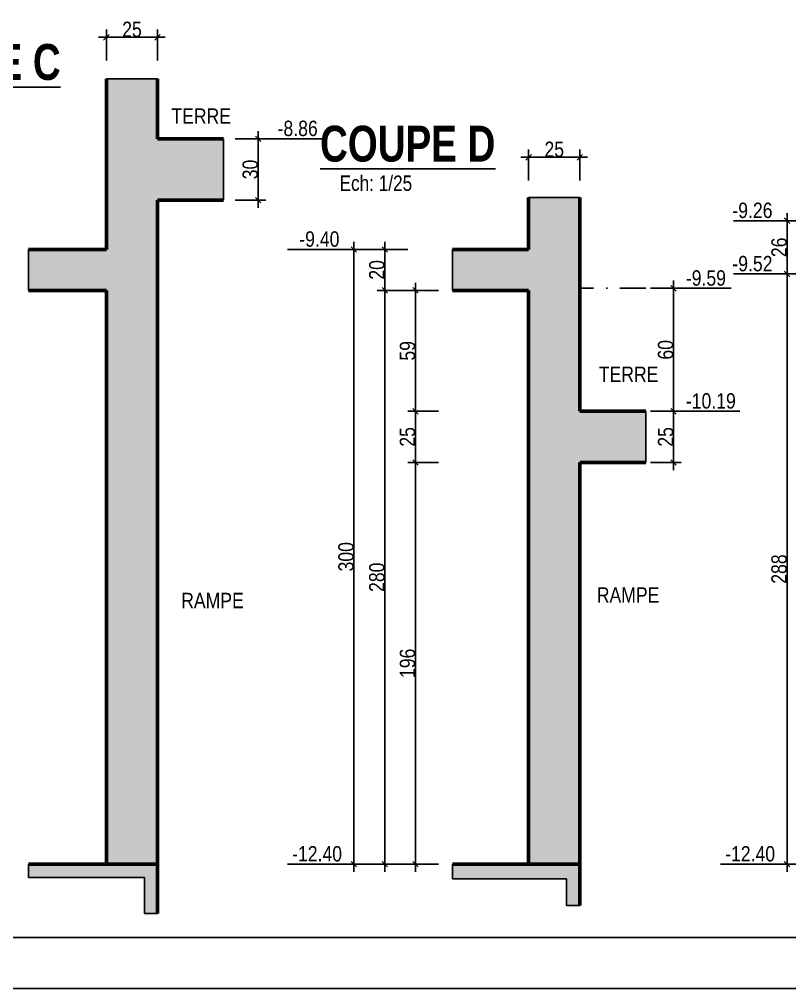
# Model space of a CAD drawing. Header units: millimetres. Extents: x 0 to 22237, y -21919 to -17719.
# Drawn here: x 13523 to 14275, y -21919 to -20973 of the extents above; entities that cross this region are included whole.
import ezdxf
from ezdxf.enums import TextEntityAlignment as Align

# ---------------------------------------------------------------- set-up
doc = ezdxf.new("R2010")
doc.units = ezdxf.units.MM
doc.linetypes.add('TIRETPTX2', pattern=[50.8, 25.4, -12.7, 0, -12.7])
for name, color, linetype in [('01-Cad  2', 1, 'Continuous'), ('01_cote_gen', 4, 'Continuous'), ('01_linteaux', 2, 'Continuous'), ('01_poch_BN', 9, 'Continuous'), ('01_poch_murs', 253, 'Continuous'), ('01_texte', 230, 'Continuous'), ('AA_COTES', 2, 'Continuous')]:
    doc.layers.add(name, color=color, linetype=linetype)
doc.layers.add('01_murs_coup', color=5, linetype='Continuous', lineweight=60)
doc.styles.add('ARIAL NA', font='ARIALN.TTF')
doc.styles.add('impact', font='impact.ttf')
doc.styles.add('MATTE_TXT', font='arial.ttf')
doc.styles.add('STYLE2', font='ARIALN.TTF')
doc.dimstyles.new('JB25', dxfattribs={"dimscale": 0.1, "dimtxt": 150, "dimasz": 15, "dimexe": 0.1, "dimexo": 0.1, "dimgap": 0.09, "dimtad": 1, "dimdec": 1, "dimlfac": 0.5, "dimdsep": 46, "dimtxsty": 'STYLE2', "dimblk1": 'BOND_G', "dimblk2": 'BOND_D', "dimsah": 1, "dimcen": 1.5, "dimdle": 0.01, "dimse1": 1, "dimse2": 1, "dimclrd": 4, "dimclre": 2, "dimclrt": 6, "dimazin": 2, "dimtfac": 2.333333, "dimtdec": 1, "dimtix": 1, "dimtmove": 2, "dimatfit": 3, "dimldrblk": 'BOND_G', "dimfxl": 1, "dimtolj": 1, "dimtzin": 0, "dimarcsym": 0})

# ---------------------------------------------------------------- blocks, each defined once
blk = doc.blocks.new('BOND_G')
at = {"layer": 'AA_COTES', "color": 0}
for p, q in [((0, -5), (0, 15)), ((5, 0), (-5, 0)), ((1.77, 1.77), (-1.77, -1.77))]:
    blk.add_line(p, q, dxfattribs=at)
blk = doc.blocks.new('BOND_D')
at = {"layer": 'AA_COTES', "color": 0}
for p, q in [((5, 0), (-5, 0)), ((-1.77, -1.77), (1.77, 1.77)), ((0, 5), (0, -15))]:
    blk.add_line(p, q, dxfattribs=at)
blk = doc.blocks.new('*D2918')
at = {"layer": '01_cote_gen', "color": 4, "lineweight": -2, "transparency": 16777216}
blk.add_line((13471.61, -21236), (13471.61, -21199), dxfattribs=at)
at = {"layer": 'Defpoints', "color": 0, "transparency": 16777216}
for p in [(13471.61, -21197.5), (13542.15, -21197.5), (13542.15, -21237.5)]:
    blk.add_point(p, dxfattribs=at)
at = {"layer": '01_cote_gen', "color": 4, "lineweight": -2, "transparency": 16777216, "xscale": 1.5, "yscale": 1.5, "zscale": 1.5}
for name, p, rotation in [('BOND_D', (13471.61, -21197.5), 90), ('BOND_G', (13471.61, -21237.5), 270)]:
    blk.add_blockref(name, p, dxfattribs=dict(at, rotation=rotation))
at = {"layer": '01_cote_gen', "color": 6, "transparency": 16777216, "insert": (13463.94, -21217.5), "char_height": 15, "attachment_point": 5, "rotation": 90, "style": 'STYLE2'}
blk.add_mtext('\\A1;20', dxfattribs=at)
blk = doc.blocks.new('*D2920')
at = {"layer": '01_cote_gen', "color": 4, "lineweight": -2, "transparency": 16777216}
blk.add_line((13609.8, -20990.52), (13656.8, -20990.52), dxfattribs=at)
at = {"layer": 'Defpoints', "color": 0, "transparency": 16777216}
for p in [(13658.3, -20990.52), (13608.3, -21030.93, 9.99), (13658.3, -21030.93, 9.99)]:
    blk.add_point(p, dxfattribs=at)
at = {"layer": '01_cote_gen', "color": 4, "lineweight": -2, "transparency": 16777216, "xscale": 1.5, "yscale": 1.5, "zscale": 1.5, "rotation": 180}
blk.add_blockref('BOND_G', (13608.3, -20990.52), dxfattribs=at)
at = {"layer": '01_cote_gen', "color": 4, "lineweight": -2, "transparency": 16777216, "xscale": 1.5, "yscale": 1.5, "zscale": 1.5}
blk.add_blockref('BOND_D', (13658.3, -20990.52), dxfattribs=at)
at = {"layer": '01_cote_gen', "color": 6, "transparency": 16777216, "insert": (13633.3, -20982.86), "char_height": 15, "attachment_point": 5, "style": 'STYLE2'}
blk.add_mtext('\\A1;25', dxfattribs=at)
blk = doc.blocks.new('*D2921')
at = {"layer": '01_cote_gen', "color": 4, "lineweight": -2, "transparency": 16777216}
blk.add_line((13756.4, -21091), (13756.4, -21148), dxfattribs=at)
at = {"layer": 'Defpoints', "color": 0, "transparency": 16777216}
for p in [(13722.56, -21089.5, 9.99), (13690.43, -21149.5, 9.99), (13756.4, -21149.5)]:
    blk.add_point(p, dxfattribs=at)
at = {"layer": '01_cote_gen', "color": 4, "lineweight": -2, "transparency": 16777216, "xscale": 1.5, "yscale": 1.5, "zscale": 1.5}
for name, p, rotation in [('BOND_G', (13756.4, -21089.5), 90), ('BOND_D', (13756.4, -21149.5), 270)]:
    blk.add_blockref(name, p, dxfattribs=dict(at, rotation=rotation))
at = {"layer": '01_cote_gen', "color": 6, "transparency": 16777216, "insert": (13748.73, -21119.5), "char_height": 15, "attachment_point": 5, "rotation": 90, "style": 'STYLE2'}
blk.add_mtext('\\A1;30', dxfattribs=at)
blk = doc.blocks.new('*D2922')
at = {"layer": '01_cote_gen', "color": 4, "lineweight": -2, "transparency": 16777216}
blk.add_line((13441.54, -21196), (13441.54, -21091), dxfattribs=at)
at = {"layer": 'Defpoints', "color": 0, "transparency": 16777216}
for p in [(13441.54, -21089.5), (13658.3, -21089.5, 9.99), (13608.3, -21197.5, 9.99)]:
    blk.add_point(p, dxfattribs=at)
at = {"layer": '01_cote_gen', "color": 4, "lineweight": -2, "transparency": 16777216, "xscale": 1.5, "yscale": 1.5, "zscale": 1.5}
for name, p, rotation in [('BOND_D', (13441.54, -21089.5), 90), ('BOND_G', (13441.54, -21197.5), 270)]:
    blk.add_blockref(name, p, dxfattribs=dict(at, rotation=rotation))
at = {"layer": '01_cote_gen', "color": 6, "transparency": 16777216, "insert": (13433.9, -21143.5), "char_height": 15, "attachment_point": 5, "rotation": 90, "style": 'STYLE2'}
blk.add_mtext('\\A1;54', dxfattribs=at)
blk = doc.blocks.new('*D2924')
at = {"layer": '01_cote_gen', "color": 4, "lineweight": -2, "transparency": 16777216}
blk.add_line((13879.91, -21796), (13879.91, -21239), dxfattribs=at)
at = {"layer": 'Defpoints', "color": 0, "transparency": 16777216}
for p in [(13879.91, -21237.5), (13913.37, -21237.5), (13913.37, -21797.5)]:
    blk.add_point(p, dxfattribs=at)
at = {"layer": '01_cote_gen', "color": 4, "lineweight": -2, "transparency": 16777216, "xscale": 1.5, "yscale": 1.5, "zscale": 1.5}
for name, p, rotation in [('BOND_D', (13879.91, -21237.5), 90), ('BOND_G', (13879.91, -21797.5), 270)]:
    blk.add_blockref(name, p, dxfattribs=dict(at, rotation=rotation))
at = {"layer": '01_cote_gen', "color": 6, "transparency": 16777216, "insert": (13872.25, -21517.5), "char_height": 15, "attachment_point": 5, "rotation": 90, "style": 'STYLE2'}
blk.add_mtext('\\A1;280', dxfattribs=at)
blk = doc.blocks.new('*D2925')
at = {"layer": '01_cote_gen', "color": 4, "lineweight": -2, "transparency": 16777216}
blk.add_line((13879.91, -21236), (13879.91, -21199), dxfattribs=at)
at = {"layer": 'Defpoints', "color": 0, "transparency": 16777216}
for p in [(13879.91, -21197.5), (13950.46, -21197.5), (13950.46, -21237.5)]:
    blk.add_point(p, dxfattribs=at)
at = {"layer": '01_cote_gen', "color": 4, "lineweight": -2, "transparency": 16777216, "xscale": 1.5, "yscale": 1.5, "zscale": 1.5}
for name, p, rotation in [('BOND_D', (13879.91, -21197.5), 90), ('BOND_G', (13879.91, -21237.5), 270)]:
    blk.add_blockref(name, p, dxfattribs=dict(at, rotation=rotation))
at = {"layer": '01_cote_gen', "color": 6, "transparency": 16777216, "insert": (13872.25, -21217.5), "char_height": 15, "attachment_point": 5, "rotation": 90, "style": 'STYLE2'}
blk.add_mtext('\\A1;20', dxfattribs=at)
blk = doc.blocks.new('*D2923')
at = {"layer": '01_cote_gen', "color": 4, "lineweight": -2, "transparency": 16777216}
blk.add_line((13849.84, -21796), (13849.84, -21199), dxfattribs=at)
at = {"layer": 'Defpoints', "color": 0, "transparency": 16777216}
for p in [(13849.84, -21197.5), (13902.41, -21197.5), (13902.41, -21797.5)]:
    blk.add_point(p, dxfattribs=at)
at = {"layer": '01_cote_gen', "color": 4, "lineweight": -2, "transparency": 16777216, "xscale": 1.5, "yscale": 1.5, "zscale": 1.5}
for name, p, rotation in [('BOND_D', (13849.84, -21197.5), 90), ('BOND_G', (13849.84, -21797.5), 270)]:
    blk.add_blockref(name, p, dxfattribs=dict(at, rotation=rotation))
at = {"layer": '01_cote_gen', "color": 6, "transparency": 16777216, "insert": (13842.18, -21497.5), "char_height": 15, "attachment_point": 5, "rotation": 90, "style": 'STYLE2'}
blk.add_mtext('\\A1;300', dxfattribs=at)
blk = doc.blocks.new('*D2926')
at = {"layer": '01_cote_gen', "color": 4, "lineweight": -2, "transparency": 16777216}
blk.add_line((14161.62, -21357), (14161.62, -21404), dxfattribs=at)
at = {"layer": 'Defpoints', "color": 0, "transparency": 16777216}
for p in [(14134.59, -21355.5), (14134.59, -21405.5), (14161.62, -21405.5)]:
    blk.add_point(p, dxfattribs=at)
at = {"layer": '01_cote_gen', "color": 4, "lineweight": -2, "transparency": 16777216, "xscale": 1.5, "yscale": 1.5, "zscale": 1.5}
for name, p, rotation in [('BOND_G', (14161.62, -21355.5), 90), ('BOND_D', (14161.62, -21405.5), 270)]:
    blk.add_blockref(name, p, dxfattribs=dict(at, rotation=rotation))
at = {"layer": '01_cote_gen', "color": 6, "transparency": 16777216, "insert": (14153.95, -21380.5), "char_height": 15, "attachment_point": 5, "rotation": 90, "style": 'STYLE2'}
blk.add_mtext('\\A1;25', dxfattribs=at)
blk = doc.blocks.new('*D2927')
at = {"layer": '01_cote_gen', "color": 4, "lineweight": -2, "transparency": 16777216}
blk.add_line((14021.77, -21107.61), (14068.77, -21107.61), dxfattribs=at)
at = {"layer": 'Defpoints', "color": 0, "transparency": 16777216}
for p in [(14070.27, -21107.61), (14020.27, -21146.74), (14070.27, -21146.74)]:
    blk.add_point(p, dxfattribs=at)
at = {"layer": '01_cote_gen', "color": 4, "lineweight": -2, "transparency": 16777216, "xscale": 1.5, "yscale": 1.5, "zscale": 1.5, "rotation": 180}
blk.add_blockref('BOND_G', (14020.27, -21107.61), dxfattribs=at)
at = {"layer": '01_cote_gen', "color": 4, "lineweight": -2, "transparency": 16777216, "xscale": 1.5, "yscale": 1.5, "zscale": 1.5}
blk.add_blockref('BOND_D', (14070.27, -21107.61), dxfattribs=at)
at = {"layer": '01_cote_gen', "color": 6, "transparency": 16777216, "insert": (14045.27, -21099.94), "char_height": 15, "attachment_point": 5, "style": 'STYLE2'}
blk.add_mtext('\\A1;25', dxfattribs=at)
blk = doc.blocks.new('*D2928')
at = {"layer": '01_cote_gen', "color": 4, "lineweight": -2, "transparency": 16777216}
blk.add_line((13909.8, -21796), (13909.8, -21407), dxfattribs=at)
at = {"layer": 'Defpoints', "color": 0, "transparency": 16777216}
for p in [(13909.8, -21405.5), (14070.27, -21405.5), (13902.41, -21797.5)]:
    blk.add_point(p, dxfattribs=at)
at = {"layer": '01_cote_gen', "color": 4, "lineweight": -2, "transparency": 16777216, "xscale": 1.5, "yscale": 1.5, "zscale": 1.5}
for name, p, rotation in [('BOND_D', (13909.8, -21405.5), 90), ('BOND_G', (13909.8, -21797.5), 270)]:
    blk.add_blockref(name, p, dxfattribs=dict(at, rotation=rotation))
at = {"layer": '01_cote_gen', "color": 6, "transparency": 16777216, "insert": (13902.14, -21601.5), "char_height": 15, "attachment_point": 5, "rotation": 90, "style": 'STYLE2'}
blk.add_mtext('\\A1;196', dxfattribs=at)
blk = doc.blocks.new('*D2929')
at = {"layer": '01_cote_gen', "color": 4, "lineweight": -2, "transparency": 16777216}
blk.add_line((13909.8, -21404), (13909.8, -21357), dxfattribs=at)
at = {"layer": 'Defpoints', "color": 0, "transparency": 16777216}
for p in [(13909.8, -21355.5), (14070.27, -21355.5), (13932.3, -21405.5)]:
    blk.add_point(p, dxfattribs=at)
at = {"layer": '01_cote_gen', "color": 4, "lineweight": -2, "transparency": 16777216, "xscale": 1.5, "yscale": 1.5, "zscale": 1.5}
for name, p, rotation in [('BOND_D', (13909.8, -21355.5), 90), ('BOND_G', (13909.8, -21405.5), 270)]:
    blk.add_blockref(name, p, dxfattribs=dict(at, rotation=rotation))
at = {"layer": '01_cote_gen', "color": 6, "transparency": 16777216, "insert": (13902.14, -21380.5), "char_height": 15, "attachment_point": 5, "rotation": 90, "style": 'STYLE2'}
blk.add_mtext('\\A1;25', dxfattribs=at)
blk = doc.blocks.new('*D2930')
at = {"layer": '01_cote_gen', "color": 4, "lineweight": -2, "transparency": 16777216}
blk.add_line((13909.8, -21354), (13909.8, -21239), dxfattribs=at)
at = {"layer": 'Defpoints', "color": 0, "transparency": 16777216}
for p in [(13902.41, -21237.5), (13909.8, -21237.5), (13932.3, -21355.5)]:
    blk.add_point(p, dxfattribs=at)
at = {"layer": '01_cote_gen', "color": 4, "lineweight": -2, "transparency": 16777216, "xscale": 1.5, "yscale": 1.5, "zscale": 1.5}
for name, p, rotation in [('BOND_D', (13909.8, -21237.5), 90), ('BOND_G', (13909.8, -21355.5), 270)]:
    blk.add_blockref(name, p, dxfattribs=dict(at, rotation=rotation))
at = {"layer": '01_cote_gen', "color": 6, "transparency": 16777216, "insert": (13902.14, -21296.5), "char_height": 15, "attachment_point": 5, "rotation": 90, "style": 'STYLE2'}
blk.add_mtext('\\A1;59', dxfattribs=at)
blk = doc.blocks.new('*D2931')
at = {"layer": '01_cote_gen', "color": 4, "lineweight": -2, "transparency": 16777216}
blk.add_line((14161.62, -21237), (14161.62, -21354), dxfattribs=at)
at = {"layer": 'Defpoints', "color": 0, "transparency": 16777216}
for p in [(14134.59, -21235.5), (14139.12, -21355.5), (14161.62, -21355.5)]:
    blk.add_point(p, dxfattribs=at)
at = {"layer": '01_cote_gen', "color": 4, "lineweight": -2, "transparency": 16777216, "xscale": 1.5, "yscale": 1.5, "zscale": 1.5}
for name, p, rotation in [('BOND_G', (14161.62, -21235.5), 90), ('BOND_D', (14161.62, -21355.5), 270)]:
    blk.add_blockref(name, p, dxfattribs=dict(at, rotation=rotation))
at = {"layer": '01_cote_gen', "color": 6, "transparency": 16777216, "insert": (14153.95, -21295.5), "char_height": 15, "attachment_point": 5, "rotation": 90, "style": 'STYLE2'}
blk.add_mtext('\\A1;60', dxfattribs=at)
blk = doc.blocks.new('*D2940')
at = {"layer": '01_cote_gen', "color": 4, "lineweight": -2, "transparency": 16777216}
blk.add_line((14272.34, -21796), (14272.34, -21223), dxfattribs=at)
at = {"layer": 'Defpoints', "color": 0, "transparency": 16777216}
for p in [(14272.34, -21221.5), (14324.91, -21221.5), (14324.91, -21797.5)]:
    blk.add_point(p, dxfattribs=at)
at = {"layer": '01_cote_gen', "color": 4, "lineweight": -2, "transparency": 16777216, "xscale": 1.5, "yscale": 1.5, "zscale": 1.5}
for name, p, rotation in [('BOND_D', (14272.34, -21221.5), 90), ('BOND_G', (14272.34, -21797.5), 270)]:
    blk.add_blockref(name, p, dxfattribs=dict(at, rotation=rotation))
at = {"layer": '01_cote_gen', "color": 6, "transparency": 16777216, "insert": (14264.67, -21509.5), "char_height": 15, "attachment_point": 5, "rotation": 90, "style": 'STYLE2'}
blk.add_mtext('\\A1;288', dxfattribs=at)
blk = doc.blocks.new('*D2949')
at = {"layer": '01_cote_gen', "color": 4, "lineweight": -2, "transparency": 16777216}
blk.add_line((14272.34, -21220), (14272.34, -21171), dxfattribs=at)
at = {"layer": 'Defpoints', "color": 0, "transparency": 16777216}
for p in [(14272.34, -21169.5), (14463.09, -21169.5), (14463.09, -21221.5)]:
    blk.add_point(p, dxfattribs=at)
at = {"layer": '01_cote_gen', "color": 4, "lineweight": -2, "transparency": 16777216, "xscale": 1.5, "yscale": 1.5, "zscale": 1.5}
for name, p, rotation in [('BOND_D', (14272.34, -21169.5), 90), ('BOND_G', (14272.34, -21221.5), 270)]:
    blk.add_blockref(name, p, dxfattribs=dict(at, rotation=rotation))
at = {"layer": '01_cote_gen', "color": 6, "transparency": 16777216, "insert": (14264.67, -21195.5), "char_height": 15, "attachment_point": 5, "rotation": 90, "style": 'STYLE2'}
blk.add_mtext('\\A1;26', dxfattribs=at)

msp = doc.modelspace()

# ---------------------------------------------------------------- hatches: boundary and pattern name
at = {"layer": '01_poch_BN', "ltscale": 0.1}
h = msp.add_hatch(color=256, dxfattribs=at)
h.dxf.hatch_style = 1
h.paths.add_polyline_path([(13658.3, -21149.5), (13722.56, -21149.5), (13722.56, -21089.5), (13658.3, -21089.5), (13658.3, -21030.93), (13608.3, -21030.93), (13608.3, -21197.5), (13532.24, -21197.5), (13532.24, -21237.5), (13608.3, -21237.5), (13608.3, -21797.5), (13658.3, -21797.5)])
h.paths.add_polyline_path([(13658.3, -21797.5), (13532.24, -21797.5), (13532.24, -21810.37), (13645.54, -21810.37), (13645.54, -21845.51), (13658.3, -21845.51)])
h = msp.add_hatch(color=256, dxfattribs=at)
h.dxf.hatch_style = 1
h.paths.add_polyline_path([(14070.27, -21405.5), (14134.59, -21405.5), (14134.59, -21355.5), (14070.27, -21355.5), (14070.27, -21146.74), (14020.27, -21146.74), (14020.27, -21197.5), (13946.09, -21197.5), (13946.09, -21237.5), (14020.27, -21237.5), (14020.27, -21797.5), (14070.27, -21797.5)])
h.paths.add_polyline_path([(14070.27, -21797.5), (13946.09, -21797.5), (13946.09, -21811.97), (14057.24, -21811.97), (14057.24, -21837.94), (14070.27, -21837.94)])

# ---------------------------------------------------------------- linework, layer by layer
at = {"layer": '01-Cad  2'}
for p, q in [((21640.16, -21868.97), (12600.16, -21868.97)), ((21690.16, -21918.97), (12600.16, -21918.97))]:
    msp.add_line(p, q, dxfattribs=at)
at = {"layer": '01_cote_gen'}
for p, q in [((13608.3, -21030.93, 9.99), (13658.3, -21030.93, 9.99)), ((13722.56, -21089.5, 9.99), (13722.56, -21149.5, 9.99)), ((14020.27, -21146.74), (14070.27, -21146.74))]:
    msp.add_line(p, q, dxfattribs=at)
at = {"layer": '01_linteaux', "linetype": 'TIRETPTX2'}
msp.add_line((14134.59, -21235.5), (14070.27, -21235.5), dxfattribs=at)
at = {"layer": '01_murs_coup'}
for p, q in [((13608.3, -21030.93, 9.99), (13608.3, -21197.5, 9.99)), ((13658.3, -21030.93, 9.99), (13658.3, -21089.5, 9.99)), ((13658.3, -21089.5, 9.99), (13658.3, -21030.93, 9.99)), ((13658.3, -21089.5, 9.99), (13722.56, -21089.5, 9.99)), ((13658.3, -21149.5, 9.99), (13658.3, -21797.5, 9.99)), ((13658.3, -21149.5, 9.99), (13722.56, -21149.5, 9.99)), ((14020.27, -21146.74), (14020.27, -21197.5)), ((14070.27, -21146.74), (14070.27, -21355.5)), ((13532.24, -21197.5, 9.99), (13608.3, -21197.5, 9.99)), ((13946.09, -21197.5), (14020.27, -21197.5)), ((13532.24, -21237.5, 9.99), (13608.3, -21237.5, 9.99)), ((13608.3, -21237.5, 9.99), (13608.3, -21797.5, 9.99)), ((13946.09, -21237.5), (14020.27, -21237.5)), ((14020.27, -21237.5), (14020.27, -21797.5)), ((14134.59, -21355.5), (14070.27, -21355.5)), ((14134.59, -21405.5), (14070.27, -21405.5)), ((14070.27, -21405.5), (14070.27, -21837.94)), ((13532.24, -21797.5, 9.99), (13658.3, -21797.5, 9.99)), ((13658.3, -21797.5), (13658.3, -21845.51)), ((13946.09, -21797.5), (14070.27, -21797.5))]:
    msp.add_line(p, q, dxfattribs=at)
at = {"layer": '01_poch_BN', "ltscale": 0.1}
for p, q in [((13608.3, -21030.93, 9.99), (13658.3, -21030.93, 9.99)), ((13722.56, -21089.5, 9.99), (13722.56, -21149.5, 9.99)), ((14020.27, -21146.74), (14070.27, -21146.74))]:
    msp.add_line(p, q, dxfattribs=at)
at = {"layer": '01_poch_BN'}
for p, q in [((13532.24, -21237.5, 9.99), (13532.24, -21197.5, 9.99)), ((13946.09, -21197.5), (13946.09, -21237.5)), ((14134.59, -21355.5), (14134.59, -21405.5)), ((13532.24, -21797.5, 9.99), (13532.24, -21810.37, 9.99)), ((13946.09, -21797.5), (13946.09, -21811.97)), ((13532.24, -21810.37, 9.99), (13645.54, -21810.37, 9.99)), ((13645.54, -21810.37), (13645.54, -21845.51)), ((13946.09, -21811.97), (14057.24, -21811.97)), ((14057.24, -21811.97), (14057.24, -21837.94)), ((14057.24, -21837.94), (14070.27, -21837.94)), ((13645.54, -21845.51), (13658.3, -21845.51))]:
    msp.add_line(p, q, dxfattribs=at)
at = {"layer": '01_poch_murs'}
for p, q in [((13532.24, -21197.5, 9.99), (13532.24, -21237.5, 9.99)), ((13946.09, -21197.5), (13946.09, -21237.5))]:
    msp.add_line(p, q, dxfattribs=at)
at = {"layer": '01_texte'}
for p, q in [((13821.18, -21089.5), (13763.9, -21089.5)), ((14264.84, -21169.5), (14220.26, -21169.5)), ((13842.34, -21197.5), (13785.06, -21197.5)), ((14264.84, -21221.5), (14220.26, -21221.5)), ((14217.9, -21235.5), (14169.12, -21235.5)), ((14226.4, -21355.5), (14169.12, -21355.5)), ((13842.34, -21797.5), (13785.06, -21797.5)), ((14264.84, -21797.5), (14207.55, -21797.5))]:
    msp.add_line(p, q, dxfattribs=at)

# ---------------------------------------------------------------- texts
at = {"layer": '01_texte', "style": 'impact'}
for s, p in [('%%UCOUPE C', (13478.21, -21042.56)), ('%%UCOUPE D', (13902.29, -21122.32))]:
    msp.add_text(s, height=35, dxfattribs=at).set_placement(p, align=Align.BOTTOM_CENTER)
at = {"layer": '01_texte', "style": 'ARIAL NA'}
for s, p in [('TERRE', (13671.72, -21074.93)), ('-8.86', (13775.36, -21086.88)), ('-9.26', (14219.02, -21166.88)), ('-9.40', (13796.52, -21194.88)), ('-9.52', (14219.02, -21218.88)), ('-9.59', (14173.65, -21232.88)), ('TERRE', (14088.69, -21326.86)), ('-10.19', (14173.65, -21352.88)), ('RAMPE', (14086.76, -21542.27)), ('RAMPE', (13681.31, -21547.67)), ('-12.40', (13789.5, -21794.88)), ('-12.40', (14211.99, -21794.88))]:
    msp.add_text(s, height=15, dxfattribs=at).set_placement(p)
at = {"layer": '01_texte', "style": 'MATTE_TXT', "width": 0.8}
msp.add_text('Ech: 1/25', height=15, dxfattribs=at).set_placement((13871.25, -21144.88), align=Align.BOTTOM_CENTER)

# ---------------------------------------------------------------- dimensions: what is measured, and where the dimension line sits
at = {"layer": '01_cote_gen'}
for base, p1, p2, picture, middle in [((13658.3, -20990.52), (13608.3, -21030.93, 9.99), (13658.3, -21030.93, 9.99), '*D2920', (13633.3, -20982.86)), ((14070.27, -21107.61), (14020.27, -21146.74), (14070.27, -21146.74), '*D2927', (14045.27, -21099.94))]:
    dim = msp.add_linear_dim(base=base, p1=p1, p2=p2, dimstyle='JB25', dxfattribs=at)
    dim.commit()
    dim.dimension.update_dxf_attribs({"geometry": picture, "text_midpoint": middle})
for base, p1, p2, picture, middle in [((13441.54, -21089.5), (13608.3, -21197.5, 9.99), (13658.3, -21089.5, 9.99), '*D2922', (13433.9, -21143.5)), ((13756.4, -21149.5), (13722.56, -21089.5, 9.99), (13690.43, -21149.5, 9.99), '*D2921', (13748.73, -21119.5)), ((14272.34, -21169.5), (14463.09, -21221.5), (14463.09, -21169.5), '*D2949', (14264.67, -21195.5)), ((13471.61, -21197.5), (13542.15, -21237.5), (13542.15, -21197.5), '*D2918', (13463.94, -21217.5)), ((13849.84, -21197.5), (13902.41, -21797.5), (13902.41, -21197.5), '*D2923', (13842.18, -21497.5)), ((13879.91, -21197.5), (13950.46, -21237.5), (13950.46, -21197.5), '*D2925', (13872.25, -21217.5)), ((14272.34, -21221.5), (14324.91, -21797.5), (14324.91, -21221.5), '*D2940', (14264.67, -21509.5)), ((13879.91, -21237.5), (13913.37, -21797.5), (13913.37, -21237.5), '*D2924', (13872.25, -21517.5)), ((13909.8, -21237.5), (13932.3, -21355.5), (13902.41, -21237.5), '*D2930', (13902.14, -21296.5)), ((14161.62, -21355.5), (14134.59, -21235.5), (14139.12, -21355.5), '*D2931', (14153.95, -21295.5)), ((13909.8, -21355.5), (13932.3, -21405.5), (14070.27, -21355.5), '*D2929', (13902.14, -21380.5)), ((14161.62, -21405.5), (14134.59, -21355.5), (14134.59, -21405.5), '*D2926', (14153.95, -21380.5)), ((13909.8, -21405.5), (13902.41, -21797.5), (14070.27, -21405.5), '*D2928', (13902.14, -21601.5))]:
    dim = msp.add_linear_dim(base=base, p1=p1, p2=p2, angle=90, dimstyle='JB25', dxfattribs=at)
    dim.commit()
    dim.dimension.update_dxf_attribs({"geometry": picture, "text_midpoint": middle})

doc.saveas('drawing.dxf')
